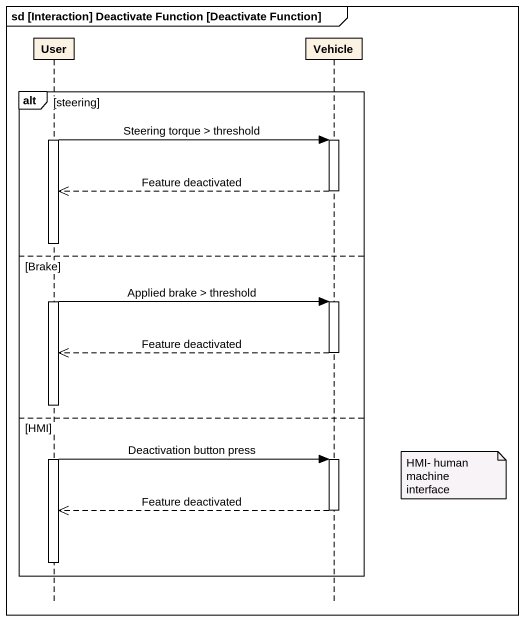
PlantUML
@startuml
mainframe sd [Interaction] Deactivate Function [Deactivate Function]
hide footbox
participant User
participant Vehicle

alt steering
  activate User
  User -> Vehicle : Steering torque > threshold
  activate Vehicle
  Vehicle -->> User : Feature deactivated
  deactivate Vehicle
else Brake
  User -> Vehicle : Applied brake > threshold
  activate Vehicle
  Vehicle -->> User : Feature deactivated
  deactivate Vehicle
else HMI
  User -> Vehicle : Deactivation button press
  activate Vehicle
  note right of Vehicle : HMI- human machine interface
  Vehicle -->> User : Feature deactivated
  deactivate Vehicle
  deactivate User
end
@enduml
